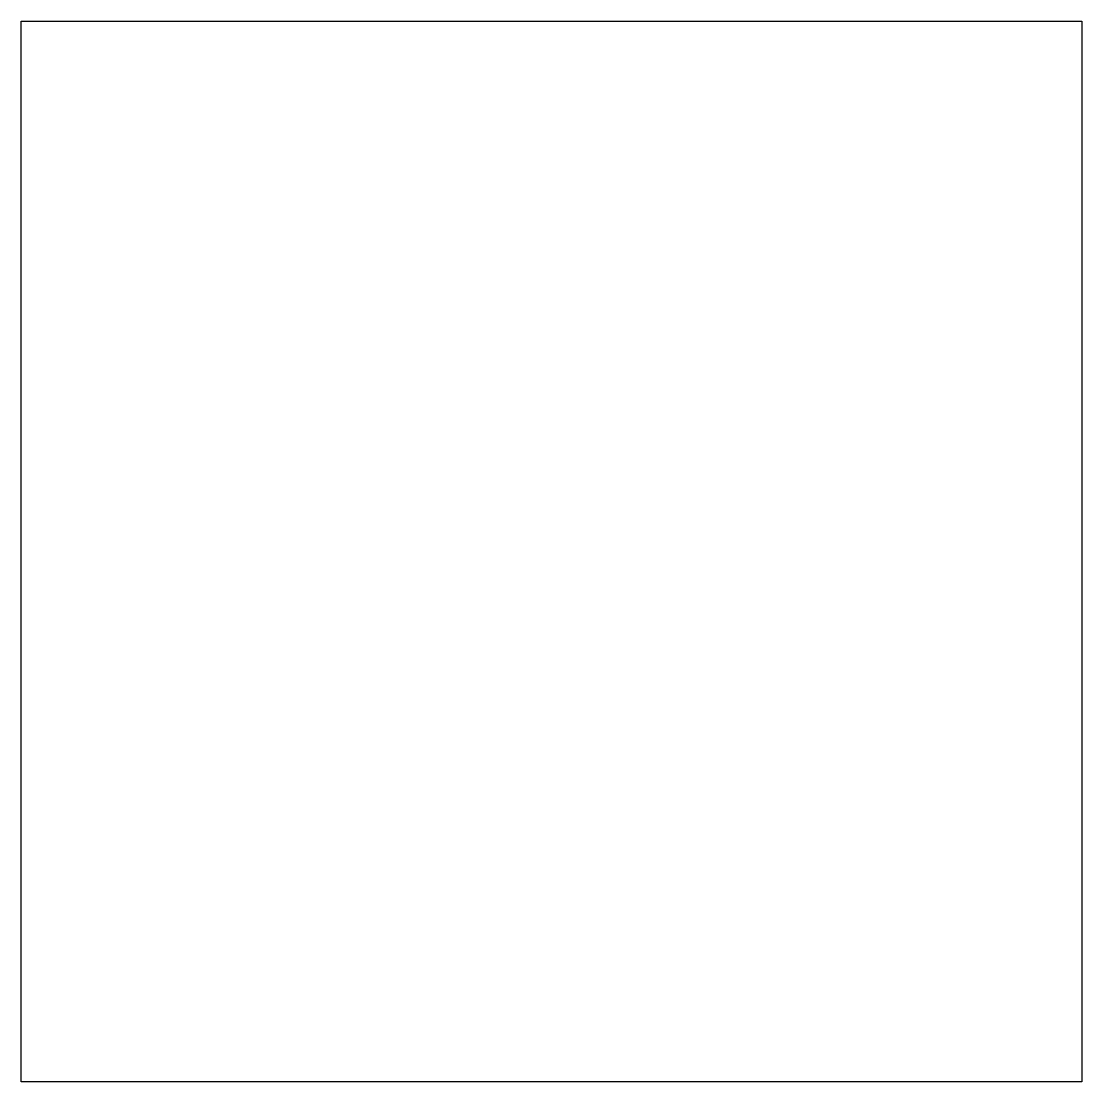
# Model space of a CAD drawing. Extents: x 6.5 to 46.3, y 249.4 to 289.2.
import ezdxf

# ---------------------------------------------------------------- set-up
doc = ezdxf.new("R2010")
doc.units = 0

msp = doc.modelspace()

# ---------------------------------------------------------------- linework, layer by layer
at = {"layer": 'Layer 1'}
for p, q in [((6.481989, 289.227191), (46.281988, 289.227191)), ((6.481989, 249.427191), (6.481989, 289.227191)), ((46.281988, 289.227191), (46.281988, 249.427191)), ((46.281988, 249.427191), (6.481989, 249.427191))]:
    msp.add_line(p, q, dxfattribs=at)

doc.saveas('drawing.dxf')
